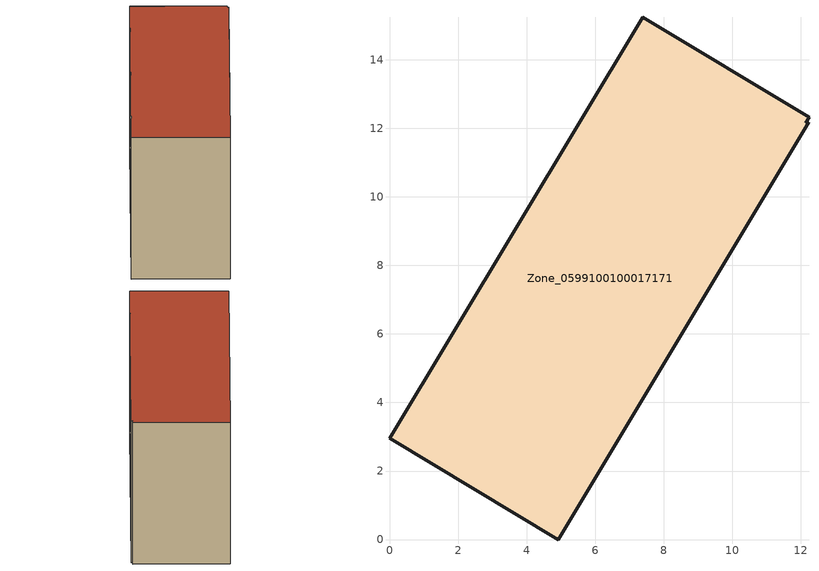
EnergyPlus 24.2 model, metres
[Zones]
Zone_0599100100017171
 floor ground (C_G): 0,2.96 7.38,15.23 12.24,12.32 12.14,12.16 12.23,12.17 4.92,0 z0
 wall outside (C_F): 0,2.96 4.92,0 12.23,12.17 12.14,12.16 12.24,12.32 7.38,15.23 0,2.96 z0:9.66
 roof outside (C_R): 7.38,15.23 0,2.96 4.92,0 12.23,12.17 12.14,12.16 12.24,12.32 z9.66
[BUILDING]
Pand.0599100100017171: North Axis=0; Terrain=City; Loads Convergence Tolerance Value=0.04; Temperature Convergence Tolerance Value=0.4; Solar Distribution=FullExterior; Maximum Number of Warmup Days=25; Minimum Number of Warmup Days=1
[Site:Location]
Rotterdam.The.Hague.AP_ZH_NLD Design_Conditions: Latitude=51.96; Longitude=4.45; Time Zone=1; Elevation=-4.5
[SITE:GROUNDTEMPERATURE:BUILDINGSURFACE]
18, 18, 18, 18, 18, 18, 18, 18, 18, 18, 18, 18
[MATERIAL] Thermal Absorptance=0.9; Solar Absorptance=0.7; Visible Absorptance=0.7
Name | Roughness | Thickness | Conductivity | Density | Specific Heat
G.TI.2015-2018 | MediumSmooth | 0.15 | 0.0428571 | 540 | 1210
F.TI.2015-2018 | Rough | 0.3 | 0.0666667 | 1920 | 840
R.TI.2015-2018 | MediumRough | 0.2 | 0.0333333 | 1500 | 1000
[CONSTRUCTION]
C_G: G.TI.2015-2018
C_F: F.TI.2015-2018
C_R: R.TI.2015-2018
[ZONE]
Zone_0599100100017171: Type=1; Multiplier=1; Ceiling Height=Autocalculate; Volume=Autocalculate; Floor Area=autocalculate; Part of Total Floor Area=Yes
[ZONEINFILTRATION:DESIGNFLOWRATE]
Infil_Zone_0599100100017171: Zone or ZoneList or Space or SpaceList=Zone_0599100100017171; Schedule=AlwaysOn; Design Flow Rate Calculation Method=Flow/Area; Flow Rate per Floor Area=0.0015; Constant Term Coefficient=1; Temperature Term Coefficient=0; Velocity Term Coefficient=0; Velocity Squared Term Coefficient=0
[HVACTEMPLATE:ZONE:IDEALLOADSAIRSYSTEM]
Zone_0599100100017171: Maximum Heating Supply Air Temperature=50; Minimum Cooling Supply Air Temperature=13; Maximum Heating Supply Air Humidity Ratio=0.0156; Minimum Cooling Supply Air Humidity Ratio=0.0077; Heating Limit=NoLimit; Cooling Limit=NoLimit; Dehumidification Control Type=ConstantSensibleHeatRatio; Cooling Sensible Heat Ratio=0.7; Dehumidification Setpoint=60; Humidification Control Type=None; Humidification Setpoint=30; Outdoor Air Method=None; Outdoor Air Flow Rate per Person=0.00944; Outdoor Air Flow Rate per Zone Floor Area=0; Outdoor Air Flow Rate per Zone=0; Demand Controlled Ventilation Type=None; Outdoor Air Economizer Type=NoEconomizer; Heat Recovery Type=None; Sensible Heat Recovery Effectiveness=0.7; Latent Heat Recovery Effectiveness=0.65
[ZONECONTROL:THERMOSTAT]
ThermostatControl_Zone_0599100100017171: Zone or ZoneList=Zone_0599100100017171; Control Type Schedule=DualSetpointControlType; Control 1=Thermostat_Zone_0599100100017171; Temperature Difference Between Cutout And Setpoint=0
[THERMOSTATSETPOINT:DUALSETPOINT]
Thermostat_Zone_0599100100017171: Heating Setpoint Temperature Schedule=HeatingSetpoint_Zone_0599100100017171; Cooling Setpoint Temperature Schedule=CoolingSetpoint_Zone_0599100100017171
[SCHEDULE:COMPACT]
HeatingSetpoint_Zone_0599100100017171: Through: 12/31, For: AllDays, Until: 24:00, 21
CoolingSetpoint_Zone_0599100100017171: Through: 12/31, For: AllDays, Until: 24:00, 24
DualSetpointControlType: Through: 12/31, For: AllDays, Until: 24:00, 4
AlwaysOn: Through: 12/31, For: AllDays, Until: 24:00, 1
